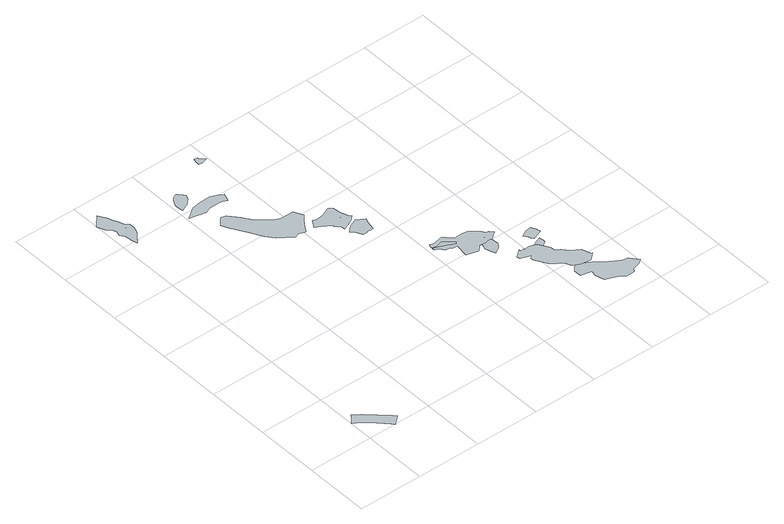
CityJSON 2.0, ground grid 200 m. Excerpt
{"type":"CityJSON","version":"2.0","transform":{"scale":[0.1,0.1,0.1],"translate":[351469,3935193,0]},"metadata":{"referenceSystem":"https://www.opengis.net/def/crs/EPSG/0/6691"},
"CityObjects":{
"object1":{"type":"GenericCityObject","attributes":{"prefecture":"14","disasterType":"1","areaType":"1","zoneNumber":"152-H26-00004","zoneName":"上溝4","status":"0"},"geometry":[{"type":"MultiSurface","lod":"1","boundaries":[[[0,1,2,3,4,5,6,7,8,9,10,11,12,13,14,15,16,17]]]}]},
"object2":{"type":"GenericCityObject","attributes":{"prefecture":"14","disasterType":"1","areaType":"1","zoneNumber":"152-H26-00008","zoneName":"上溝4丁目1","status":"0"},"geometry":[{"type":"MultiSurface","lod":"1","boundaries":[[[18,19,20,21,22,23,24,25,26,27,28,29,30,31,32,33,34,35,36,37,38,39,40,41,42,43,44,45,46]]]}]},
"object3":{"type":"GenericCityObject","attributes":{"prefecture":"14","disasterType":"1","areaType":"2","zoneNumber":"152-H26-00008","zoneName":"上溝4丁目1","status":"0"},"geometry":[{"type":"MultiSurface","lod":"1","boundaries":[[[47,48,49,50,51,52,53,54,55,56,57]]]}]},
"object4":{"type":"GenericCityObject","attributes":{"prefecture":"14","disasterType":"1","areaType":"1","zoneNumber":"152-H26-00008","zoneName":"上溝4丁目1","status":"0"},"geometry":[{"type":"MultiSurface","lod":"1","boundaries":[[[58,59,60,61,62,63,64,65,66,67,68,69,70,71,72,73,74,75,76,77,78]]]}]},
"object5":{"type":"GenericCityObject","attributes":{"prefecture":"14","disasterType":"1","areaType":"1","zoneNumber":"152-H26-00008","zoneName":"上溝4丁目1","status":"0"},"geometry":[{"type":"MultiSurface","lod":"1","boundaries":[[[79,80,81,82,83,84,85,86,87,88,89,90,91,92,93,94,95,96,97,98,99]]]}]},
"object6":{"type":"GenericCityObject","attributes":{"prefecture":"14","disasterType":"1","areaType":"1","zoneNumber":"152-H26-00002","zoneName":"上溝2","status":"0"},"geometry":[{"type":"MultiSurface","lod":"1","boundaries":[[[100,101,102,103,104,105,106,107,108,109,110,111,112,113,114,115,116,117,118,119,120,121,122,123,124,125,126,127]]]}]},
"object7":{"type":"GenericCityObject","attributes":{"prefecture":"14","disasterType":"1","areaType":"1","zoneNumber":"152-H26-00002","zoneName":"上溝2","status":"0"},"geometry":[{"type":"MultiSurface","lod":"1","boundaries":[[[128,129,130,131,132,133,134,135,136,137,138,139,140,141,142,143,144,145,146,147,148,149,150,151,152,153,154,155,156,157,158,159]]]}]},
"object8":{"type":"GenericCityObject","attributes":{"prefecture":"14","disasterType":"1","areaType":"1","zoneNumber":"152-H26-00008","zoneName":"上溝4丁目1","status":"0"},"geometry":[{"type":"MultiSurface","lod":"1","boundaries":[[[160,161,162,163,164,165,166,167,168,169,170,171,172,173]]]}]},
"object9":{"type":"GenericCityObject","attributes":{"prefecture":"14","disasterType":"1","areaType":"2","zoneNumber":"152-H26-00002","zoneName":"上溝2","status":"0"},"geometry":[{"type":"MultiSurface","lod":"1","boundaries":[[[174,175,135,136,137,138,139,176,177,178,179,180,181,182,183]]]}]},
"object10":{"type":"GenericCityObject","attributes":{"prefecture":"14","disasterType":"1","areaType":"1","zoneNumber":"152-H26-00002","zoneName":"上溝2","status":"0"},"geometry":[{"type":"MultiSurface","lod":"1","boundaries":[[[184,185,186,187,188,189,190,191,192,193,194,195,196,197,198,199]]]}]},
"object11":{"type":"GenericCityObject","attributes":{"prefecture":"14","disasterType":"1","areaType":"2","zoneNumber":"152-H26-00002","zoneName":"上溝2","status":"0"},"geometry":[{"type":"MultiSurface","lod":"1","boundaries":[[[200,201,202,203,204,205,206,207,208,209,210,211,212,213,214]]]}]},
"object12":{"type":"GenericCityObject","attributes":{"prefecture":"14","disasterType":"1","areaType":"1","zoneNumber":"152-H26-00002","zoneName":"上溝2","status":"0"},"geometry":[{"type":"MultiSurface","lod":"1","boundaries":[[[215,216,217,218,219,220,221,222,223,224,225,226,227,228,229,230,231,232,233,234,235,236,237,238,239,240,241,242,243,244,245,246,212,213,247]]]}]},
"object13":{"type":"GenericCityObject","attributes":{"prefecture":"14","disasterType":"1","areaType":"1","zoneNumber":"152-H26-00002","zoneName":"上溝2","status":"0"},"geometry":[{"type":"MultiSurface","lod":"1","boundaries":[[[248,249,250,251,252,253,254,255,256,257,258,259,260,261,262,263,264,265,266,267,268,269]]]}]},
"object14":{"type":"GenericCityObject","attributes":{"prefecture":"14","disasterType":"1","areaType":"1","zoneNumber":"152-H26-00003","zoneName":"上溝3","status":"0"},"geometry":[{"type":"MultiSurface","lod":"1","boundaries":[[[270,271,272,273,274,275,276,277,278,279,280,281,282,283,284,285,286,287,288,289,290,291,292,293,294,295,296,297,298,299,300,301,302,303,304,305,306]]]}]},
"object15":{"type":"GenericCityObject","attributes":{"prefecture":"14","disasterType":"1","areaType":"1","zoneNumber":"152-H26-00003","zoneName":"上溝3","status":"0"},"geometry":[{"type":"MultiSurface","lod":"1","boundaries":[[[307,308,309,310,311,312,313,314,315,316,317,318,319,320,321,322,323]]]}]},
"object16":{"type":"GenericCityObject","attributes":{"prefecture":"14","disasterType":"1","areaType":"1","zoneNumber":"152-H26-00003","zoneName":"上溝3","status":"0"},"geometry":[{"type":"MultiSurface","lod":"1","boundaries":[[[324,325,326,327,328,329,330,331,332,333,334,335,336,337,338,339,340,341,342,343,344,345,346,347,348,349,350,351,352]]]}]},
"object17":{"type":"GenericCityObject","attributes":{"prefecture":"14","disasterType":"1","areaType":"1","zoneNumber":"152-H26-00003","zoneName":"上溝3","status":"0"},"geometry":[{"type":"MultiSurface","lod":"1","boundaries":[[[353,354,355,356,357,358,359,360,361,362,363,364,365,366]]]}]}
},
"vertices":[
[245,621,0],[537,351,0],[799,74,0],[870,0,0],[964,84,0],[985,102,0],[1045,155,0],[1062,170,0],[1120,221,0],[1027,335,0],[738,589,0],[437,882,0],[217,1028,0],[166,964,0],[155,950,0],[112,897,0],[105,888,0],[15,777,0],
[49,10973,0],[101,10840,0],[243,10699,0],[287,10598,0],[241,10437,0],[329,10306,0],[364,10081,0],[404,9912,0],[560,10108,0],[571,10121,0],[647,10216,0],[666,10246,0],[687,10282,0],[697,10312,0],[707,10338,0],[731,10406,0],[717,10367,0],[729,10421,0],[732,10606,0],[619,10733,0],[554,10919,0],[501,11017,0],[427,11193,0],[293,11417,0],[230,11347,0],[227,11343,0],[123,11229,0],[111,11215,0],[3,11095,0],
[476,10354,0],[480,10157,0],[527,10188,0],[557,10207,0],[591,10234,0],[585,10388,0],[567,10562,0],[517,10543,0],[472,10525,0],[418,10505,0],[410,10501,0],
[2130,10338,0],[2131,10289,0],[2131,10279,0],[2140,10232,0],[2142,10224,0],[2161,10134,0],[2303,10203,0],[2386,10229,0],[2477,10331,0],[2556,10404,0],[2609,10536,0],[2553,10595,0],[2541,10609,0],[2498,10654,0],[2447,10710,0],[2430,10727,0],[2300,10675,0],[2232,10607,0],[2180,10491,0],[2134,10430,0],[2129,10389,0],
[2275,9738,0],[2309,9730,0],[2453,9696,0],[2516,9698,0],[2525,9698,0],[2545,9698,0],[2554,9673,0],[2760,9750,0],[3045,9753,0],[3174,9727,0],[3319,9672,0],[3344,9749,0],[3350,9767,0],[3366,9816,0],[3370,9827,0],[3398,9911,0],[3270,10008,0],[3043,10094,0],[2687,10078,0],[2426,10040,0],[2072,9787,0],
[2602,8868,0],[2774,8557,0],[2889,8346,0],[3115,7963,0],[3305,7719,0],[3730,7401,0],[3847,7464,0],[4060,7389,0],[4215,7631,0],[4231,7656,0],[4290,7749,0],[4399,7870,0],[4436,7911,0],[4466,7945,0],[4314,8222,0],[3912,8223,0],[3703,8312,0],[3503,8478,0],[3319,8643,0],[3131,8942,0],[2882,9227,0],[2736,9277,0],[2696,9235,0],[2666,9205,0],[2635,9173,0],[2597,9125,0],[2586,9112,0],[2520,9030,0],
[4505,7308,0],[4632,7210,0],[4745,7148,0],[4782,7121,0],[4758,7078,0],[4895,6937,0],[4921,6823,0],[5108,6905,0],[5140,6919,0],[5161,6928,0],[5192,6943,0],[5221,6958,0],[5256,6978,0],[5291,7003,0],[5310,7017,0],[5316,7022,0],[5342,7045,0],[5392,7089,0],[5340,7152,0],[5284,7324,0],[5243,7405,0],[5208,7633,0],[5110,7724,0],[4840,7625,0],[4737,7607,0],[4601,7570,0],[4481,7626,0],[4431,7549,0],[4427,7542,0],[4380,7470,0],[4369,7453,0],[4326,7386,0],
[3771,11242,0],[3957,11299,0],[3871,11375,0],[3862,11384,0],[3840,11404,0],[3832,11411,0],[3798,11441,0],[3803,11477,0],[3699,11509,0],[3685,11419,0],[3683,11411,0],[3677,11368,0],[3674,11354,0],[3661,11270,0],
[5063,7032,0],[5101,6902,0],[5247,6973,0],[5190,7095,0],[5123,7232,0],[5073,7205,0],[5042,7190,0],[5000,7174,0],[4973,7163,0],[4958,7157,0],
[5016,6572,0],[5146,6337,0],[5264,6343,0],[5280,6344,0],[5395,6350,0],[5414,6351,0],[5495,6356,0],[5548,6622,0],[5589,6768,0],[5350,6920,0],[5274,6886,0],[5259,6879,0],[5189,6848,0],[5167,6838,0],[5098,6808,0],[4928,6642,0],
[6298,4694,0],[6437,4628,0],[6545,4583,0],[6650,4523,0],[6765,4475,0],[6772,4490,0],[6785,4520,0],[6795,4541,0],[6700,4623,0],[6603,4707,0],[6504,4775,0],[6302,4725,0],[6165,4766,0],[6162,4744,0],[6161,4738,0],
[6288,4615,0],[6379,4475,0],[6491,4454,0],[6590,4396,0],[6729,4396,0],[6666,3967,0],[7031,3872,0],[7138,3981,0],[7170,4029,0],[7391,4013,0],[7551,4053,0],[7598,4016,0],[7682,4080,0],[7690,4086,0],[7747,4129,0],[7750,4132,0],[7826,4190,0],[7722,4300,0],[7645,4315,0],[7572,4434,0],[7471,4525,0],[7302,4649,0],[7116,4688,0],[6884,4682,0],[6785,4750,0],[6712,4856,0],[6613,4921,0],[6333,4857,0],[6190,4901,0],[6181,4855,0],[6171,4807,0],[6171,4803,0],[6150,4668,0],
[7247,3684,0],[7317,3525,0],[7421,3588,0],[7454,3608,0],[7482,3625,0],[7502,3641,0],[7527,3676,0],[7546,3705,0],[7547,3707,0],[7600,3789,0],[7603,3799,0],[7595,3830,0],[7591,3981,0],[7476,4188,0],[7425,4151,0],[7395,4129,0],[7350,4096,0],[7340,4090,0],[7297,4067,0],[7261,4049,0],[7243,3922,0],[7194,3848,0],
[7646,2949,0],[7873,2872,0],[7962,2853,0],[7872,2759,0],[7881,2669,0],[8092,2315,0],[8272,2163,0],[8418,2051,0],[8509,1843,0],[8730,1756,0],[8960,1707,0],[9034,1700,0],[9100,1759,0],[9109,1766,0],[9141,1794,0],[9162,1814,0],[9171,1823,0],[9234,1882,0],[9209,1893,0],[9143,2067,0],[9118,2184,0],[8871,2329,0],[8702,2540,0],[8558,2611,0],[8545,2766,0],[8449,2919,0],[8360,3091,0],[8141,3158,0],[7966,3146,0],[7962,3175,0],[7868,3167,0],[7851,3220,0],[7777,3162,0],[7772,3158,0],[7735,3130,0],[7721,3119,0],[7625,3044,0],
[8311,3047,0],[8383,2871,0],[8448,2942,0],[8451,2945,0],[8453,2948,0],[8463,2958,0],[8473,2966,0],[8496,2980,0],[8519,2995,0],[8581,3034,0],[8599,3066,0],[8563,3237,0],[8494,3211,0],[8470,3202,0],[8397,3175,0],[8389,3171,0],[8304,3139,0],
[8417,1395,0],[8754,1335,0],[8717,1143,0],[8793,867,0],[9153,738,0],[9333,595,0],[9597,602,0],[9641,697,0],[9791,746,0],[9808,751,0],[9875,773,0],[9903,786,0],[9946,814,0],[9953,818,0],[10031,868,0],[9817,1127,0],[9667,1155,0],[9490,1261,0],[9337,1356,0],[9220,1442,0],[8995,1616,0],[8786,1747,0],[8615,1847,0],[8552,1783,0],[8545,1776,0],[8496,1726,0],[8481,1709,0],[8469,1696,0],[8413,1635,0],
[8372,3460,0],[8376,3453,0],[8408,3394,0],[8416,3380,0],[8456,3306,0],[8625,3371,0],[8779,3445,0],[8747,3523,0],[8741,3537,0],[8726,3573,0],[8722,3583,0],[8666,3717,0],[8488,3682,0],[8300,3591,0]
]}
